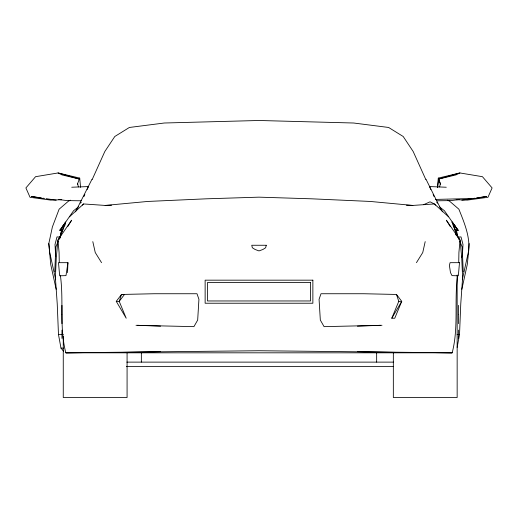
<?xml version="1.0" encoding="UTF-8"?>
<svg xmlns="http://www.w3.org/2000/svg" width="518" height="518" viewBox="0 0 518 518"><rect width="100%" height="100%" fill="white"/><g stroke="black" fill="none" stroke-linecap="round" stroke-linejoin="round"><path stroke-width="0.78" d="M458.734 262.678L458.916 252.493L460.042 240.009L446.374 220.221L450.155 226.398M54.791 271.723L55.776 247.138L58.191 241.213M457.154 347.358L459.524 334.498L460.767 303.801L462.613 277.693L461.726 257.705L460.042 240.009M67.515 272.61L67.949 262.678L58.508 262.678L59.654 275.79L65.993 275.628L67.949 262.678M462.315 256.462L462.995 244.477L461.014 236.901L458.883 237.076L458.883 239.374M447.571 200.175L449.695 201.275L458.883 209.194C464.011 222.047 469.852 235.658 468.816 249.728L467.281 264.471L461.842 289.29M70.429 200.175L68.305 201.275L59.117 209.194L52.376 226.968L48.822 243.551L49.637 252.072L55.698 279.765M457.627 275.272C454.053 301.062 458.857 327.441 452.162 352.816L65.838 352.816C59.143 327.441 63.947 301.062 60.373 275.272M437.412 187.451L438.293 178.095L459.9 172.947L482.439 176.69L492.1 187.93L487.956 197.293L467.255 200.103L456.28 199.702M437.665 187.587L438.688 179.034L438.293 178.095M67.845 226.398L71.626 220.221L57.958 240.009L56.274 257.705L55.387 277.693L57.233 303.801L58.476 334.498L60.982 348.115L63.559 351.159M439.633 186.94L440.255 183.884L438.688 179.034L459.9 172.947L455.957 174.916L438.688 179.034L440.63 184.279M59.952 237.775L61.584 230.109M425.194 241.621L422.753 252.538L416.44 262.678M462.302 279.765L468.363 252.072L469.178 243.551M77.37 184.279L79.707 178.095L58.1 172.947L35.561 176.69L25.9 187.93L30.044 197.293L50.745 200.103L61.72 199.702M64.744 223.698L59.687 238.539L61.713 230.335L59.712 230.206L65.702 222.131L60.735 230.251L59.712 230.206M59.104 238.992L64.543 225.667L65.546 224.501M396.497 294.457L401.741 301.359L394.768 318.227L391.802 318.227L398.776 301.359L396.497 294.457L363.74 293.738L320.998 293.738L319.069 299.307L320.325 320.066L324.08 326.651L381.986 325.304M83.91 196.607L84.848 194.496M92.191 179.539L104.804 151.541L114.802 136.493L129.383 127.467L164.323 123.006L259 120.487L353.677 123.012L388.617 127.467L403.198 136.499L413.196 151.541L425.809 179.539M87.141 189.53L88.287 187.147M75.505 211.836L91.984 179.247M63.079 226.431L65.702 222.131L63.228 225.88M391.802 318.227L401.741 301.359L398.776 301.359M64.497 223.698L60.334 230.251L62.4 227.124M62.684 226.385L73.556 210.742L78.522 206.857M116.259 301.359L119.224 301.359L124.475 294.457L121.503 294.457L119.224 301.359L126.198 318.227L116.259 301.359L121.503 294.457L154.26 293.738L197.002 293.738L198.931 299.307L197.675 320.066L193.92 326.651L136.014 325.304M82.556 205.128L83.618 203.95L105.167 205.432L111.603 205.238M69.373 216.887L83.618 203.95M423.607 204.688L430.057 201.826L434.382 203.95L448.627 216.887M80.206 203.043L81.339 202.596M461.836 200.201L471.937 198.653M473.491 198.42L475.045 198.18M476.599 197.947L486.693 196.4L475.621 198.413L435.334 199.424M459.233 199.521L451.107 200.595L436.68 200.796M105.167 205.432L147.805 201.444L206.164 198.821L259 197.157L311.842 198.821L370.195 201.444L412.833 205.432L434.382 203.95L435.444 205.128M457.659 230.251L458.171 230.206L452.117 222.131L457.659 230.251L456.403 230.335M71.737 187.238L88.572 186.551M357.414 326.172L380.406 325.304M436.175 352.628L452.162 352.816L259 350.738L65.838 352.816L81.825 352.628M160.502 351.651L116.647 352.499M401.353 352.499L357.498 351.651M417.987 352.48L422.74 352.473M458.171 230.206L455.147 230.335L456.306 230.335M61.739 230.335L62.38 230.335L60.735 230.251M58.476 334.498L63.325 334.498M457.103 334.498L459.524 334.498M60.982 348.115L63.41 348.115M126.839 362.121L393.576 362.121M126.379 366.576L393.227 366.576M95.26 352.473L100.013 352.48M81.32 200.796L66.893 200.595L58.767 199.521M406.397 205.238L412.833 205.432M137.594 325.304L160.586 326.172M429.428 186.551L446.263 187.238M41.401 197.947L31.307 196.4L42.379 198.413M42.955 198.18L44.509 198.42M46.063 198.653L56.164 200.201M436.661 202.596L437.794 203.043L442.495 211.836M439.478 206.857L444.444 210.742L455.769 227.039M452.454 224.501L453.457 225.673L458.896 238.992M452.117 222.131L457.912 230.206L452.117 222.131L456.384 228.373M101.56 262.678L95.247 252.538L92.806 241.628M453.509 223.698L455.367 227.117M456.882 235.962L455.859 233.89L456.235 235.425M426.016 179.247L437.794 203.043M429.713 187.147L430.859 189.53M433.152 194.496L434.09 196.607M459.809 241.213L462.224 247.138L463.209 271.723M453.457 225.673L456.339 234.019M454.94 229.701L453.328 223.698M56.158 289.29L50.719 264.471L48.822 243.551M461.35 256.164L461.726 257.705M456.416 230.109L458.048 237.775M77.745 183.884L78.367 186.94M57.958 240.009L59.084 252.493L59.266 262.678M79.707 178.095L80.581 187.367M55.685 256.462L55.005 244.477L56.986 236.901L59.117 237.076L59.117 239.374M458.462 305.361L458.462 314.452M458.462 314.763L458.462 323.653M458.462 330.108L458.462 338.409M457.154 274.98L457.154 397.513L393.337 397.513L393.337 352.376M376.651 352.816L376.651 362.121M141.349 352.816L141.349 362.121M127.078 352.376L127.078 397.513L63.261 397.513L63.261 336.234M61.953 305.361L61.953 314.452M61.953 314.763L61.953 323.653M61.953 330.108L61.953 338.409M459.492 262.678L458.346 275.79L452.007 275.628L450.485 272.61L449.41 265.572L450.051 262.678L459.492 262.678M266.252 245.26L265.663 247.74L262.969 249.449L259 250.919L255.031 249.449L252.337 247.74L251.748 245.26L266.252 245.26M312.866 280.167L205.134 280.167L205.134 303.231L312.866 303.231L312.866 280.167M310.528 282.511L207.472 282.511L207.472 300.964L310.528 300.964L310.528 282.511M79.312 179.034L62.043 174.916L58.1 172.947L79.312 179.034"/></g></svg>
